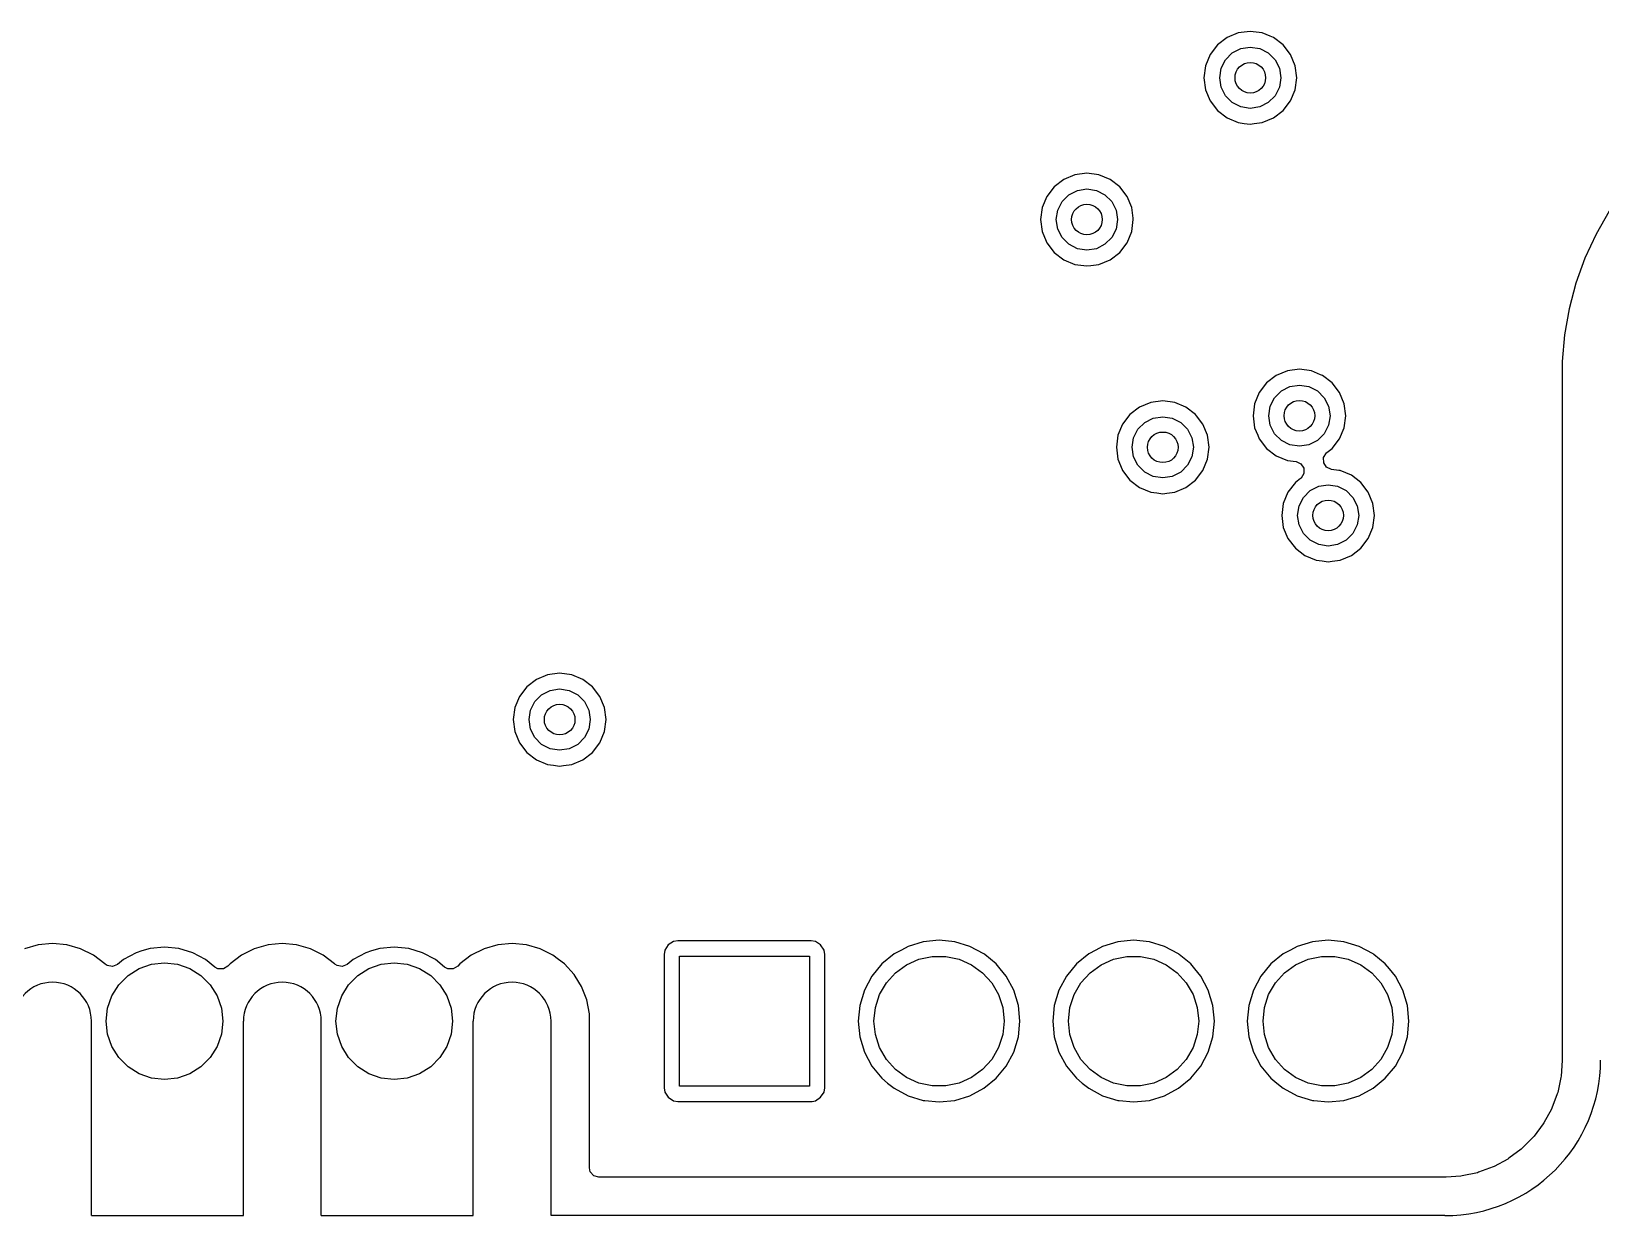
# Model space of a CAD drawing. Extents: x 116 to 183, y -110.2 to -37.6.
# Drawn here: x 149.44 to 169.93, y -110.24 to -94.77 of the extents above; entities that cross this region are included whole.
import ezdxf

# ---------------------------------------------------------------- set-up
doc = ezdxf.new("R2010")
doc.units = 0
doc.layers.add('BLACK', color=7, linetype='CONTINUOUS')

msp = doc.modelspace()

# ---------------------------------------------------------------- linework, layer by layer
at = {"layer": 'BLACK', "linetype": 'CONTINUOUS'}
for p, q in [((165.05116, -94.852463), (164.925718, -94.948718)), ((165.197237, -94.791956), (165.05116, -94.852463)), ((165.197239, -94.791955), (165.197237, -94.791956)), ((165.353999, -94.771318), (165.197239, -94.791955)), ((165.354001, -94.771318), (165.353999, -94.771318)), ((165.51076, -94.791955), (165.354001, -94.771318)), ((165.510762, -94.791956), (165.51076, -94.791955)), ((165.614785, -94.835044), (165.510762, -94.791956)), ((165.656841, -94.852464), (165.614785, -94.835044)), ((165.782282, -94.948718), (165.656841, -94.852464)), ((164.925718, -94.948718), (164.829463, -95.07416)), ((165.030393, -95.141886), (165.118886, -95.053393)), ((165.118886, -95.053393), (165.230393, -94.996577)), ((165.230393, -94.996577), (165.354, -94.977)), ((165.354, -94.977), (165.477607, -94.996577)), ((165.477607, -94.996577), (165.589114, -95.053393)), ((165.589114, -95.053393), (165.677607, -95.141886)), ((165.878536, -95.074159), (165.782282, -94.948718)), ((164.768955, -95.220239), (164.748318, -95.376998)), ((164.768956, -95.220237), (164.768955, -95.220239)), ((164.829463, -95.07416), (164.768956, -95.220237)), ((164.954, -95.377), (164.973577, -95.253393)), ((164.973577, -95.253393), (165.030393, -95.141886)), ((165.677607, -95.141886), (165.734423, -95.253393)), ((165.734423, -95.253393), (165.754, -95.377)), ((165.939044, -95.220238), (165.878536, -95.074159)), ((165.959682, -95.377), (165.939044, -95.220238)), ((164.748318, -95.376998), (164.748318, -95.377001)), ((164.748318, -95.377001), (164.768955, -95.53376)), ((164.973577, -95.500607), (164.954, -95.377)), ((165.754, -95.377), (165.734423, -95.500607)), ((165.939044, -95.533762), (165.959682, -95.377)), ((164.768955, -95.53376), (164.768956, -95.533762)), ((164.768956, -95.533762), (164.829464, -95.679841)), ((165.030393, -95.612114), (164.973577, -95.500607)), ((165.118886, -95.700607), (165.030393, -95.612114)), ((165.677607, -95.612114), (165.589114, -95.700607)), ((165.734423, -95.500607), (165.677607, -95.612114)), ((165.878536, -95.679841), (165.939044, -95.533762)), ((164.829464, -95.679841), (164.925718, -95.805282)), ((164.925718, -95.805282), (165.051159, -95.901536)), ((165.230393, -95.757423), (165.118886, -95.700607)), ((165.354, -95.777), (165.230393, -95.757423)), ((165.477607, -95.757423), (165.354, -95.777)), ((165.589114, -95.700607), (165.477607, -95.757423)), ((165.656841, -95.901536), (165.782282, -95.805282)), ((165.782282, -95.805282), (165.878536, -95.679841)), ((165.051159, -95.901536), (165.197238, -95.962044)), ((165.197238, -95.962044), (165.275619, -95.972363)), ((165.275619, -95.972363), (165.353999, -95.982682)), ((165.353999, -95.982682), (165.354, -95.982682)), ((165.354, -95.982682), (165.354001, -95.982682)), ((165.354001, -95.982682), (165.406254, -95.975802)), ((165.406254, -95.975802), (165.510762, -95.962044)), ((165.510762, -95.962044), (165.656841, -95.901536)), ((163.063737, -96.643456), (162.91766, -96.703963)), ((163.063739, -96.643455), (163.063737, -96.643456)), ((163.220499, -96.622818), (163.063739, -96.643455)), ((163.220501, -96.622818), (163.220499, -96.622818)), ((163.37726, -96.643455), (163.220501, -96.622818)), ((163.377262, -96.643456), (163.37726, -96.643455)), ((163.523341, -96.703964), (163.377262, -96.643456)), ((162.792218, -96.800218), (162.695963, -96.92566)), ((162.91766, -96.703963), (162.792218, -96.800218)), ((162.896893, -96.993386), (162.985386, -96.904893)), ((162.985386, -96.904893), (163.096893, -96.848077)), ((163.096893, -96.848077), (163.2205, -96.8285)), ((163.2205, -96.8285), (163.344107, -96.848077)), ((163.344107, -96.848077), (163.455614, -96.904893)), ((163.455614, -96.904893), (163.544107, -96.993386)), ((163.648782, -96.800218), (163.523341, -96.703964)), ((163.745036, -96.925659), (163.648782, -96.800218)), ((162.635455, -97.071739), (162.614818, -97.228498)), ((162.635456, -97.071737), (162.635455, -97.071739)), ((162.695963, -96.92566), (162.635456, -97.071737)), ((162.8205, -97.2285), (162.840077, -97.104893)), ((162.840077, -97.104893), (162.896893, -96.993386)), ((163.544107, -96.993386), (163.600923, -97.104893)), ((163.600923, -97.104893), (163.6205, -97.2285)), ((163.805544, -97.071738), (163.745036, -96.925659)), ((163.805544, -97.071739), (163.805544, -97.071738)), ((163.823668, -97.209407), (163.805544, -97.071739)), ((162.614818, -97.228498), (162.614818, -97.228501)), ((162.614818, -97.228501), (162.635455, -97.38526)), ((162.840077, -97.352107), (162.8205, -97.2285)), ((163.6205, -97.2285), (163.600923, -97.352107)), ((163.805544, -97.385262), (163.826182, -97.2285)), ((163.826182, -97.2285), (163.823668, -97.209407)), ((170.040713, -97.117902), (169.868657, -97.418772)), ((162.635455, -97.38526), (162.635456, -97.385262)), ((162.635456, -97.385262), (162.687791, -97.511611)), ((162.687791, -97.511611), (162.695964, -97.531341)), ((162.896893, -97.463614), (162.840077, -97.352107)), ((162.985386, -97.552107), (162.896893, -97.463614)), ((163.544107, -97.463614), (163.455614, -97.552107)), ((163.600923, -97.352107), (163.544107, -97.463614)), ((163.745036, -97.531341), (163.805544, -97.385262)), ((169.868653, -97.418779), (169.723244, -97.733426)), ((169.868657, -97.418772), (169.868653, -97.418779)), ((162.695964, -97.531341), (162.792218, -97.656782)), ((162.792218, -97.656782), (162.917659, -97.753036)), ((163.096893, -97.608923), (162.985386, -97.552107)), ((163.2205, -97.6285), (163.096893, -97.608923)), ((163.344107, -97.608923), (163.2205, -97.6285)), ((163.455614, -97.552107), (163.344107, -97.608923)), ((163.523341, -97.753036), (163.648782, -97.656782)), ((163.648782, -97.656782), (163.745036, -97.531341)), ((162.917659, -97.753036), (163.063738, -97.813544)), ((163.063738, -97.813544), (163.142119, -97.823863)), ((163.142119, -97.823863), (163.220499, -97.834182)), ((163.220499, -97.834182), (163.2205, -97.834182)), ((163.2205, -97.834182), (163.220501, -97.834182)), ((163.220501, -97.834182), (163.272754, -97.827302)), ((163.272754, -97.827302), (163.377262, -97.813544)), ((163.377262, -97.813544), (163.523341, -97.753036)), ((169.723244, -97.733426), (169.605592, -98.059451)), ((169.605586, -98.05947), (169.516567, -98.394435)), ((169.605592, -98.059451), (169.605586, -98.05947)), ((169.516566, -98.394443), (169.456843, -98.735854)), ((169.516567, -98.394435), (169.516566, -98.394443)), ((169.45684, -98.735878), (169.426861, -99.081175)), ((169.456843, -98.735854), (169.45684, -98.735878)), ((169.426861, -99.081175), (169.426833, -99.180568)), ((165.566447, -99.361802), (165.470192, -99.487244)), ((165.691889, -99.265547), (165.566447, -99.361802)), ((165.837966, -99.20504), (165.691889, -99.265547)), ((165.837968, -99.205039), (165.837966, -99.20504)), ((165.994728, -99.184402), (165.837968, -99.205039)), ((165.99473, -99.184402), (165.994728, -99.184402)), ((166.151489, -99.205039), (165.99473, -99.184402)), ((166.151491, -99.20504), (166.151489, -99.205039)), ((166.270941, -99.254518), (166.151491, -99.20504)), ((166.29757, -99.265548), (166.270941, -99.254518)), ((166.423011, -99.361802), (166.29757, -99.265548)), ((166.519265, -99.487243), (166.423011, -99.361802)), ((169.426813, -99.254493), (169.426811, -99.329005)), ((169.426811, -99.329005), (169.426813, -99.329034)), ((169.426833, -99.180568), (169.426813, -99.180884)), ((169.426813, -99.180884), (169.426813, -99.254493)), ((169.426813, -99.329034), (169.426813, -108.199539)), ((165.470192, -99.487244), (165.409685, -99.633321)), ((165.614306, -99.666477), (165.671122, -99.55497)), ((165.671122, -99.55497), (165.759615, -99.466477)), ((165.759615, -99.466477), (165.871122, -99.409661)), ((165.871122, -99.409661), (165.994729, -99.390084)), ((165.994729, -99.390084), (166.118336, -99.409661)), ((166.118336, -99.409661), (166.229843, -99.466477)), ((166.229843, -99.466477), (166.318336, -99.55497)), ((166.318336, -99.55497), (166.375152, -99.666477)), ((166.579773, -99.633322), (166.519265, -99.487243)), ((163.90816, -99.678463), (163.782718, -99.774718)), ((164.054237, -99.617956), (163.90816, -99.678463)), ((164.054239, -99.617955), (164.054237, -99.617956)), ((164.210999, -99.597318), (164.054239, -99.617955)), ((164.211001, -99.597318), (164.210999, -99.597318)), ((164.36776, -99.617955), (164.211001, -99.597318)), ((164.367762, -99.617956), (164.36776, -99.617955)), ((164.513841, -99.678464), (164.367762, -99.617956)), ((164.639282, -99.774718), (164.513841, -99.678464)), ((165.409684, -99.633323), (165.389047, -99.790082)), ((165.409685, -99.633321), (165.409684, -99.633323)), ((165.594729, -99.790084), (165.614306, -99.666477)), ((166.375152, -99.666477), (166.394729, -99.790084)), ((166.600411, -99.790084), (166.579773, -99.633322)), ((163.686463, -99.90016), (163.625956, -100.046237)), ((163.782718, -99.774718), (163.686463, -99.90016)), ((163.830577, -100.079393), (163.887393, -99.967886)), ((163.887393, -99.967886), (163.975886, -99.879393)), ((163.975886, -99.879393), (164.087393, -99.822577)), ((164.087393, -99.822577), (164.211, -99.803)), ((164.211, -99.803), (164.334607, -99.822577)), ((164.334607, -99.822577), (164.446114, -99.879393)), ((164.446114, -99.879393), (164.534607, -99.967886)), ((164.534607, -99.967886), (164.591423, -100.079393)), ((164.651071, -99.790082), (164.639282, -99.774718)), ((164.735536, -99.900159), (164.651071, -99.790082)), ((164.796044, -100.046238), (164.735536, -99.900159)), ((165.389047, -99.790082), (165.389047, -99.790085)), ((165.389047, -99.790085), (165.409684, -99.946844)), ((165.409684, -99.946844), (165.409685, -99.946846)), ((165.409685, -99.946846), (165.450854, -100.046238)), ((165.614306, -99.913691), (165.594729, -99.790084)), ((165.671122, -100.025198), (165.614306, -99.913691)), ((166.375152, -99.913691), (166.318336, -100.025198)), ((166.394729, -99.790084), (166.375152, -99.913691)), ((166.519265, -100.092925), (166.579773, -99.946846)), ((166.579773, -99.946846), (166.600411, -99.790084)), ((163.625955, -100.046239), (163.605318, -100.202998)), ((163.625956, -100.046237), (163.625955, -100.046239)), ((163.811, -100.203), (163.830577, -100.079393)), ((164.591423, -100.079393), (164.611, -100.203)), ((164.816682, -100.203), (164.796044, -100.046238)), ((165.450854, -100.046238), (165.470193, -100.092925)), ((165.470193, -100.092925), (165.566447, -100.218366)), ((165.759615, -100.113691), (165.671122, -100.025198)), ((165.871122, -100.170507), (165.759615, -100.113691)), ((165.994729, -100.190084), (165.871122, -100.170507)), ((166.118336, -100.170507), (165.994729, -100.190084)), ((166.229843, -100.113691), (166.118336, -100.170507)), ((166.318336, -100.025198), (166.229843, -100.113691)), ((166.423011, -100.218366), (166.519265, -100.092925)), ((163.605318, -100.202998), (163.605318, -100.203001)), ((163.605318, -100.203001), (163.625955, -100.35976)), ((163.625955, -100.35976), (163.625956, -100.359762)), ((163.625956, -100.359762), (163.680775, -100.492108)), ((163.830577, -100.326607), (163.811, -100.203)), ((163.887393, -100.438114), (163.830577, -100.326607)), ((164.591423, -100.326607), (164.534607, -100.438114)), ((164.611, -100.203), (164.591423, -100.326607)), ((164.735536, -100.505841), (164.796044, -100.359762)), ((164.796044, -100.359762), (164.816682, -100.203)), ((165.566447, -100.218366), (165.691888, -100.31462)), ((165.691888, -100.31462), (165.837967, -100.375128)), ((165.837967, -100.375128), (165.950742, -100.389975)), ((166.310787, -100.335652), (166.34786, -100.276428)), ((166.311618, -100.405516), (166.310787, -100.335652)), ((166.34786, -100.276428), (166.35466, -100.270812)), ((166.35466, -100.270812), (166.423011, -100.218366)), ((163.680775, -100.492108), (163.686464, -100.505841)), ((163.686464, -100.505841), (163.782718, -100.631282)), ((163.975886, -100.526607), (163.887393, -100.438114)), ((164.087393, -100.583423), (163.975886, -100.526607)), ((164.211, -100.603), (164.087393, -100.583423)), ((164.334607, -100.583423), (164.211, -100.603)), ((164.446114, -100.526607), (164.334607, -100.583423)), ((164.534607, -100.438114), (164.446114, -100.526607)), ((164.639282, -100.631282), (164.735536, -100.505841)), ((165.950742, -100.389975), (166.014639, -100.418241)), ((166.014639, -100.418241), (166.05311, -100.476566)), ((166.053941, -100.546431), (166.016869, -100.605654)), ((166.05311, -100.476566), (166.053941, -100.546431)), ((166.350088, -100.463841), (166.311618, -100.405516)), ((166.413985, -100.492108), (166.350088, -100.463841)), ((166.509005, -100.504618), (166.413985, -100.492108)), ((166.526762, -100.506956), (166.509005, -100.504618)), ((166.672841, -100.567464), (166.526762, -100.506956)), ((166.798282, -100.663718), (166.672841, -100.567464)), ((163.782718, -100.631282), (163.908159, -100.727536)), ((163.908159, -100.727536), (164.054238, -100.788044)), ((164.054238, -100.788044), (164.132619, -100.798363)), ((164.263254, -100.801802), (164.367762, -100.788044)), ((164.367762, -100.788044), (164.513841, -100.727536)), ((164.513841, -100.727536), (164.639282, -100.631282)), ((165.845463, -100.78916), (165.784956, -100.935237)), ((165.94172, -100.663716), (165.845463, -100.78916)), ((166.010044, -100.611289), (165.94172, -100.663716)), ((166.016869, -100.605654), (166.010044, -100.611289)), ((166.046393, -100.856886), (166.134886, -100.768393)), ((166.134886, -100.768393), (166.246393, -100.711577)), ((166.246393, -100.711577), (166.37, -100.692)), ((166.37, -100.692), (166.493607, -100.711577)), ((166.493607, -100.711577), (166.605114, -100.768393)), ((166.605114, -100.768393), (166.693607, -100.856886)), ((166.894536, -100.789159), (166.798282, -100.663718)), ((166.955044, -100.935238), (166.894536, -100.789159)), ((164.132619, -100.798363), (164.210999, -100.808682)), ((164.210999, -100.808682), (164.211, -100.808682)), ((164.211, -100.808682), (164.211001, -100.808682)), ((164.211001, -100.808682), (164.263254, -100.801802)), ((165.784955, -100.935239), (165.764318, -101.091998)), ((165.784956, -100.935237), (165.784955, -100.935239)), ((165.97, -101.092), (165.989577, -100.968393)), ((165.989577, -100.968393), (166.046393, -100.856886)), ((166.693607, -100.856886), (166.750423, -100.968393)), ((166.750423, -100.968393), (166.77, -101.092)), ((166.975682, -101.092), (166.955044, -100.935238)), ((165.764318, -101.091998), (165.764318, -101.092001)), ((165.764318, -101.092001), (165.784955, -101.24876)), ((165.989577, -101.215607), (165.97, -101.092)), ((166.77, -101.092), (166.750423, -101.215607)), ((166.955044, -101.248762), (166.975682, -101.092)), ((165.784955, -101.24876), (165.784956, -101.248762)), ((165.784956, -101.248762), (165.845464, -101.394841)), ((165.845464, -101.394841), (165.941718, -101.520282)), ((166.046393, -101.327114), (165.989577, -101.215607)), ((166.134886, -101.415607), (166.046393, -101.327114)), ((166.693607, -101.327114), (166.605114, -101.415607)), ((166.750423, -101.215607), (166.693607, -101.327114)), ((166.798282, -101.520282), (166.894536, -101.394841)), ((166.894536, -101.394841), (166.955044, -101.248762)), ((165.941718, -101.520282), (166.067159, -101.616536)), ((166.067159, -101.616536), (166.213238, -101.677044)), ((166.246393, -101.472423), (166.134886, -101.415607)), ((166.37, -101.492), (166.246393, -101.472423)), ((166.493607, -101.472423), (166.37, -101.492)), ((166.605114, -101.415607), (166.493607, -101.472423)), ((166.526762, -101.677044), (166.672841, -101.616536)), ((166.672841, -101.616536), (166.798282, -101.520282)), ((166.213238, -101.677044), (166.291619, -101.687363)), ((166.291619, -101.687363), (166.369999, -101.697682)), ((166.369999, -101.697682), (166.37, -101.697682)), ((166.37, -101.697682), (166.370001, -101.697682)), ((166.370001, -101.697682), (166.422254, -101.690802)), ((166.422254, -101.690802), (166.526762, -101.677044)), ((156.03416, -103.234463), (155.908718, -103.330718)), ((156.180237, -103.173956), (156.03416, -103.234463)), ((156.180239, -103.173955), (156.180237, -103.173956)), ((156.336999, -103.153318), (156.180239, -103.173955)), ((156.337001, -103.153318), (156.336999, -103.153318)), ((156.49376, -103.173955), (156.337001, -103.153318)), ((156.493762, -103.173956), (156.49376, -103.173955)), ((156.639841, -103.234464), (156.493762, -103.173956)), ((156.765282, -103.330718), (156.639841, -103.234464)), ((155.812463, -103.45616), (155.751956, -103.602237)), ((155.908718, -103.330718), (155.812463, -103.45616)), ((156.013393, -103.523886), (156.101886, -103.435393)), ((156.101886, -103.435393), (156.213393, -103.378577)), ((156.213393, -103.378577), (156.337, -103.359)), ((156.337, -103.359), (156.460607, -103.378577)), ((156.460607, -103.378577), (156.572114, -103.435393)), ((156.572114, -103.435393), (156.660607, -103.523886)), ((156.861536, -103.456159), (156.765282, -103.330718)), ((156.922044, -103.602238), (156.861536, -103.456159)), ((155.751955, -103.602239), (155.731318, -103.758998)), ((155.751956, -103.602237), (155.751955, -103.602239)), ((155.937, -103.759), (155.956577, -103.635393)), ((155.956577, -103.635393), (156.013393, -103.523886)), ((156.660607, -103.523886), (156.717423, -103.635393)), ((156.717423, -103.635393), (156.737, -103.759)), ((156.942682, -103.759), (156.922044, -103.602238)), ((155.731318, -103.758998), (155.731318, -103.759001)), ((155.731318, -103.759001), (155.751955, -103.91576)), ((155.956577, -103.882607), (155.937, -103.759)), ((156.737, -103.759), (156.717423, -103.882607)), ((156.922044, -103.915762), (156.942682, -103.759)), ((155.751955, -103.91576), (155.751956, -103.915762)), ((155.751956, -103.915762), (155.812464, -104.061841)), ((155.812464, -104.061841), (155.908718, -104.187282)), ((156.013393, -103.994114), (155.956577, -103.882607)), ((156.101886, -104.082607), (156.013393, -103.994114)), ((156.660607, -103.994114), (156.572114, -104.082607)), ((156.717423, -103.882607), (156.660607, -103.994114)), ((156.765282, -104.187282), (156.861536, -104.061841)), ((156.861536, -104.061841), (156.922044, -103.915762)), ((155.908718, -104.187282), (156.034159, -104.283536)), ((156.213393, -104.139423), (156.101886, -104.082607)), ((156.337, -104.159), (156.213393, -104.139423)), ((156.460607, -104.139423), (156.337, -104.159)), ((156.572114, -104.082607), (156.460607, -104.139423)), ((156.639841, -104.283536), (156.765282, -104.187282)), ((156.034159, -104.283536), (156.180238, -104.344044)), ((156.180238, -104.344044), (156.258619, -104.354363)), ((156.258619, -104.354363), (156.336999, -104.364682)), ((156.336999, -104.364682), (156.337, -104.364682)), ((156.337, -104.364682), (156.337001, -104.364682)), ((156.337001, -104.364682), (156.389254, -104.357802)), ((156.389254, -104.357802), (156.493762, -104.344044)), ((156.493762, -104.344044), (156.639841, -104.283536)), ((149.529895, -106.700423), (149.350123, -106.751574)), ((149.715999, -106.683179), (149.529895, -106.700423)), ((149.716001, -106.683179), (149.715999, -106.683179)), ((149.902104, -106.700423), (149.716001, -106.683179)), ((150.081877, -106.751574), (149.902103, -106.700423)), ((149.902103, -106.700423), (149.902104, -106.700423)), ((151.178, -106.728843), (150.989318, -106.747426)), ((151.366683, -106.747426), (151.178, -106.728843)), ((152.529895, -106.700423), (152.350123, -106.751574)), ((152.715999, -106.683179), (152.529895, -106.700423)), ((152.716001, -106.683179), (152.715999, -106.683179)), ((152.902104, -106.700423), (152.716001, -106.683179)), ((153.081877, -106.751574), (152.902103, -106.700423)), ((152.902103, -106.700423), (152.902104, -106.700423)), ((154.178, -106.728843), (153.989318, -106.747426)), ((154.366683, -106.747426), (154.178, -106.728843)), ((155.529895, -106.700423), (155.350123, -106.751574)), ((155.715999, -106.683179), (155.529895, -106.700423)), ((155.716001, -106.683179), (155.715999, -106.683179)), ((155.902104, -106.700423), (155.716001, -106.683179)), ((156.081877, -106.751574), (155.902103, -106.700423)), ((155.902103, -106.700423), (155.902104, -106.700423)), ((157.755447, -106.701447), (157.711132, -106.767769)), ((157.821769, -106.657132), (157.755447, -106.701447)), ((157.82177, -106.657131), (157.821769, -106.657132)), ((157.880247, -106.6455), (157.82177, -106.657131)), ((157.880252, -106.6455), (157.880247, -106.6455)), ((159.619748, -106.6455), (157.880252, -106.6455)), ((159.619752, -106.6455), (159.619748, -106.6455)), ((159.678229, -106.657131), (159.619752, -106.6455)), ((159.67823, -106.657132), (159.678229, -106.657131)), ((159.744552, -106.701447), (159.67823, -106.657132)), ((159.788867, -106.767769), (159.744552, -106.701447)), ((160.886043, -106.720769), (160.798114, -106.767769)), ((161.084067, -106.660699), (160.886043, -106.720769)), ((161.29, -106.640417), (161.084067, -106.660699)), ((161.495934, -106.660699), (161.29, -106.640417)), ((161.495934, -106.6607), (161.495932, -106.660699)), ((161.495932, -106.660699), (161.495934, -106.660699)), ((161.693954, -106.720768), (161.495934, -106.6607)), ((161.87645, -106.818315), (161.693954, -106.720768)), ((163.426043, -106.720769), (163.338114, -106.767769)), ((163.624067, -106.660699), (163.426043, -106.720769)), ((163.83, -106.640417), (163.624067, -106.660699)), ((164.035934, -106.660699), (163.83, -106.640417)), ((164.035934, -106.6607), (164.035932, -106.660699)), ((164.035932, -106.660699), (164.035934, -106.660699)), ((164.233954, -106.720768), (164.035934, -106.6607)), ((164.41645, -106.818315), (164.233954, -106.720768)), ((165.966043, -106.720769), (165.878114, -106.767769)), ((166.164067, -106.660699), (165.966043, -106.720769)), ((166.37, -106.640417), (166.164067, -106.660699)), ((166.575934, -106.660699), (166.37, -106.640417)), ((166.575934, -106.6607), (166.575932, -106.660699)), ((166.575932, -106.660699), (166.575934, -106.660699)), ((166.773954, -106.720768), (166.575934, -106.6607)), ((166.95645, -106.818315), (166.773954, -106.720768)), ((150.24918, -106.834881), (150.081877, -106.751574)), ((150.249182, -106.834882), (150.24918, -106.834881)), ((150.324598, -106.891834), (150.249182, -106.834882)), ((150.398336, -106.947518), (150.324598, -106.891834)), ((150.640674, -106.891838), (150.563928, -106.954823)), ((150.640681, -106.891834), (150.640674, -106.891838)), ((150.807877, -106.802466), (150.640681, -106.891834)), ((150.80788, -106.802465), (150.807877, -106.802466)), ((150.807882, -106.802464), (150.80788, -106.802465)), ((150.807885, -106.802463), (150.807882, -106.802464)), ((150.882194, -106.779921), (150.807885, -106.802463)), ((150.989318, -106.747426), (150.882194, -106.779921)), ((151.008439, -106.953105), (151.178, -106.934)), ((151.178, -106.934), (151.347561, -106.953105)), ((151.366683, -106.747427), (151.366681, -106.747426)), ((151.366681, -106.747426), (151.366683, -106.747426)), ((151.548115, -106.802463), (151.366683, -106.747427)), ((151.548118, -106.802464), (151.548115, -106.802463)), ((151.548119, -106.802465), (151.548118, -106.802464)), ((151.548122, -106.802466), (151.548119, -106.802465)), ((151.715318, -106.891834), (151.548122, -106.802466)), ((151.715325, -106.891838), (151.715318, -106.891834)), ((151.835464, -106.990435), (151.715325, -106.891838)), ((152.182819, -106.834881), (152.033663, -106.947518)), ((152.350121, -106.751574), (152.182819, -106.834881)), ((152.350123, -106.751574), (152.350121, -106.751574)), ((153.24918, -106.834881), (153.081877, -106.751574)), ((153.249182, -106.834882), (153.24918, -106.834881)), ((153.324598, -106.891834), (153.249182, -106.834882)), ((153.398336, -106.947518), (153.324598, -106.891834)), ((153.640674, -106.891838), (153.563928, -106.954823)), ((153.640681, -106.891834), (153.640674, -106.891838)), ((153.807877, -106.802466), (153.640681, -106.891834)), ((153.80788, -106.802465), (153.807877, -106.802466)), ((153.807882, -106.802464), (153.80788, -106.802465)), ((153.807885, -106.802463), (153.807882, -106.802464)), ((153.882194, -106.779921), (153.807885, -106.802463)), ((153.989318, -106.747426), (153.882194, -106.779921)), ((154.008439, -106.953105), (154.178, -106.934)), ((154.178, -106.934), (154.347561, -106.953105)), ((154.366683, -106.747427), (154.366681, -106.747426)), ((154.366681, -106.747426), (154.366683, -106.747426)), ((154.548115, -106.802463), (154.366683, -106.747427)), ((154.548118, -106.802464), (154.548115, -106.802463)), ((154.548119, -106.802465), (154.548118, -106.802464)), ((154.548122, -106.802466), (154.548119, -106.802465)), ((154.715318, -106.891834), (154.548122, -106.802466)), ((154.715325, -106.891838), (154.715318, -106.891834)), ((154.835464, -106.990435), (154.715325, -106.891838)), ((155.182819, -106.834881), (155.033663, -106.947518)), ((155.350121, -106.751574), (155.182819, -106.834881)), ((155.350123, -106.751574), (155.350121, -106.751574)), ((156.231841, -106.826247), (156.081877, -106.751574)), ((156.24918, -106.834881), (156.231841, -106.826247)), ((156.249182, -106.834882), (156.24918, -106.834881)), ((156.323757, -106.891199), (156.249182, -106.834882)), ((156.398335, -106.947517), (156.323757, -106.891199)), ((157.711131, -106.76777), (157.6995, -106.826247)), ((157.6995, -106.826247), (157.6995, -108.565752)), ((157.711132, -106.767769), (157.711131, -106.76777)), ((157.9, -108.546), (157.9, -106.846)), ((157.9, -106.846), (159.6, -106.846)), ((159.6, -106.846), (159.6, -108.546)), ((159.788868, -106.76777), (159.788867, -106.767769)), ((159.800499, -106.826247), (159.788868, -106.76777)), ((159.8005, -106.826249), (159.800499, -106.826247)), ((159.8005, -107.696), (159.8005, -106.826249)), ((160.703547, -106.818317), (160.543589, -106.949589)), ((160.703548, -106.818316), (160.703547, -106.818317)), ((160.70355, -106.818315), (160.703548, -106.818316)), ((160.798114, -106.767769), (160.70355, -106.818315)), ((160.865, -106.959878), (161.027336, -106.887602)), ((161.027336, -106.887602), (161.201151, -106.850656)), ((161.201151, -106.850656), (161.378849, -106.850656)), ((161.378849, -106.850656), (161.552664, -106.887602)), ((161.552664, -106.887602), (161.715, -106.959878)), ((161.886121, -106.826252), (161.87645, -106.818315)), ((162.03641, -106.949589), (161.886121, -106.826252)), ((163.243547, -106.818317), (163.083589, -106.949589)), ((163.243548, -106.818316), (163.243547, -106.818317)), ((163.24355, -106.818315), (163.243548, -106.818316)), ((163.338114, -106.767769), (163.24355, -106.818315)), ((163.405, -106.959878), (163.567336, -106.887602)), ((163.567336, -106.887602), (163.741151, -106.850656)), ((163.741151, -106.850656), (163.918849, -106.850656)), ((163.918849, -106.850656), (164.092664, -106.887602)), ((164.092664, -106.887602), (164.255, -106.959878)), ((164.426121, -106.826252), (164.41645, -106.818315)), ((164.57641, -106.949589), (164.426121, -106.826252)), ((165.783547, -106.818317), (165.623589, -106.949589)), ((165.783548, -106.818316), (165.783547, -106.818317)), ((165.78355, -106.818315), (165.783548, -106.818316)), ((165.878114, -106.767769), (165.78355, -106.818315)), ((165.945, -106.959878), (166.107336, -106.887602)), ((166.107336, -106.887602), (166.281151, -106.850656)), ((166.281151, -106.850656), (166.458849, -106.850656)), ((166.458849, -106.850656), (166.632664, -106.887602)), ((166.632664, -106.887602), (166.795, -106.959878)), ((166.966121, -106.826252), (166.95645, -106.818315)), ((167.11641, -106.949589), (166.966121, -106.826252)), ((150.40173, -106.950612), (150.398336, -106.947518)), ((150.43075, -106.970345), (150.40173, -106.950612)), ((150.499618, -106.982136), (150.43075, -106.970345)), ((150.563928, -106.954823), (150.499618, -106.982136)), ((150.582244, -107.220901), (150.702901, -107.100244)), ((150.702901, -107.100244), (150.847381, -107.009462)), ((150.847381, -107.009462), (151.008439, -106.953105)), ((151.347561, -106.953105), (151.508619, -107.009462)), ((151.508619, -107.009462), (151.653099, -107.100244)), ((151.653099, -107.100244), (151.773756, -107.220901)), ((151.876205, -107.01264), (151.835464, -106.990435)), ((151.946053, -107.014402), (151.876205, -107.01264)), ((152.005764, -106.978122), (151.946053, -107.014402)), ((152.033663, -106.947518), (152.005764, -106.978122)), ((153.40173, -106.950612), (153.398336, -106.947518)), ((153.43075, -106.970345), (153.40173, -106.950612)), ((153.499618, -106.982136), (153.43075, -106.970345)), ((153.563928, -106.954823), (153.499618, -106.982136)), ((153.582244, -107.220901), (153.702901, -107.100244)), ((153.702901, -107.100244), (153.847381, -107.009462)), ((153.847381, -107.009462), (154.008439, -106.953105)), ((154.347561, -106.953105), (154.508619, -107.009462)), ((154.508619, -107.009462), (154.653099, -107.100244)), ((154.653099, -107.100244), (154.773756, -107.220901)), ((154.876205, -107.01264), (154.835464, -106.990435)), ((154.946053, -107.014402), (154.876205, -107.01264)), ((155.005764, -106.978122), (154.946053, -107.014402)), ((155.033663, -106.947518), (155.005764, -106.978122)), ((156.524248, -107.085638), (156.398335, -106.947517)), ((156.52425, -107.08564), (156.524248, -107.085638)), ((156.539052, -107.109547), (156.52425, -107.08564)), ((156.62264, -107.244547), (156.539052, -107.109547)), ((160.412317, -107.109547), (160.314769, -107.292043)), ((160.543589, -106.949589), (160.412317, -107.109547)), ((160.602336, -107.196383), (160.721239, -107.064327)), ((160.721239, -107.064327), (160.865, -106.959878)), ((161.715, -106.959878), (161.858761, -107.064327)), ((161.858761, -107.064327), (161.977664, -107.196383)), ((162.0896, -107.014402), (162.03641, -106.949589)), ((162.167685, -107.10955), (162.0896, -107.014402)), ((162.265232, -107.292046), (162.167685, -107.10955)), ((162.952317, -107.109547), (162.854769, -107.292043)), ((163.083589, -106.949589), (162.952317, -107.109547)), ((163.142336, -107.196383), (163.261239, -107.064327)), ((163.261239, -107.064327), (163.405, -106.959878)), ((164.255, -106.959878), (164.398761, -107.064327)), ((164.398761, -107.064327), (164.517664, -107.196383)), ((164.6296, -107.014402), (164.57641, -106.949589)), ((164.707685, -107.10955), (164.6296, -107.014402)), ((164.805232, -107.292046), (164.707685, -107.10955)), ((165.492317, -107.109547), (165.394769, -107.292043)), ((165.623589, -106.949589), (165.492317, -107.109547)), ((165.682336, -107.196383), (165.801239, -107.064327)), ((165.801239, -107.064327), (165.945, -106.959878)), ((166.795, -106.959878), (166.938761, -107.064327)), ((166.938761, -107.064327), (167.057664, -107.196383)), ((167.1696, -107.014402), (167.11641, -106.949589)), ((167.247685, -107.10955), (167.1696, -107.014402)), ((167.345232, -107.292046), (167.247685, -107.10955)), ((150.491462, -107.365381), (150.582244, -107.220901)), ((151.773756, -107.220901), (151.864538, -107.365381)), ((153.491462, -107.365381), (153.582244, -107.220901)), ((154.773756, -107.220901), (154.864538, -107.365381)), ((156.690157, -107.418828), (156.62264, -107.244547)), ((160.314769, -107.292043), (160.254699, -107.490067)), ((160.458575, -107.519275), (160.513486, -107.350274)), ((160.513486, -107.350274), (160.602336, -107.196383)), ((161.977664, -107.196383), (162.066514, -107.350274)), ((162.066514, -107.350274), (162.121425, -107.519275)), ((162.3253, -107.490066), (162.265232, -107.292046)), ((162.854769, -107.292043), (162.794699, -107.490067)), ((162.998575, -107.519275), (163.053486, -107.350274)), ((163.053486, -107.350274), (163.142336, -107.196383)), ((164.517664, -107.196383), (164.606514, -107.350274)), ((164.606514, -107.350274), (164.661425, -107.519275)), ((164.8653, -107.490066), (164.805232, -107.292046)), ((165.394769, -107.292043), (165.334699, -107.490067)), ((165.538575, -107.519275), (165.593486, -107.350274)), ((165.593486, -107.350274), (165.682336, -107.196383)), ((167.057664, -107.196383), (167.146514, -107.350274)), ((167.146514, -107.350274), (167.201425, -107.519275)), ((167.4053, -107.490066), (167.345232, -107.292046)), ((150.416, -107.696), (150.435105, -107.526439)), ((150.435105, -107.526439), (150.491462, -107.365381)), ((151.864538, -107.365381), (151.920895, -107.526439)), ((151.920895, -107.526439), (151.94, -107.696)), ((153.416, -107.696), (153.435105, -107.526439)), ((153.435105, -107.526439), (153.491462, -107.365381)), ((154.864538, -107.365381), (154.920895, -107.526439)), ((154.920895, -107.526439), (154.94, -107.696)), ((156.7245, -107.602549), (156.690157, -107.418828)), ((160.254699, -107.490067), (160.234417, -107.696)), ((160.44, -107.696), (160.458575, -107.519275)), ((162.121425, -107.519275), (162.14, -107.696)), ((162.345583, -107.696), (162.3253, -107.490066)), ((162.794699, -107.490067), (162.774417, -107.696)), ((162.98, -107.696), (162.998575, -107.519275)), ((164.661425, -107.519275), (164.68, -107.696)), ((164.885583, -107.696), (164.8653, -107.490066)), ((165.334699, -107.490067), (165.314417, -107.696)), ((165.52, -107.696), (165.538575, -107.519275)), ((167.201425, -107.519275), (167.22, -107.696)), ((167.425583, -107.696), (167.4053, -107.490066)), ((150.224, -110.236002), (150.224, -107.696)), ((150.435105, -107.865561), (150.416, -107.696)), ((151.94, -107.696), (151.920895, -107.865561)), ((152.208, -110.236002), (152.208, -107.696)), ((153.224, -110.236002), (153.224, -107.696)), ((153.435105, -107.865561), (153.416, -107.696)), ((154.94, -107.696), (154.920895, -107.865561)), ((155.208, -110.236002), (155.208, -107.696)), ((156.224, -110.236002), (156.224, -107.696)), ((156.7245, -107.602551), (156.7245, -107.602549)), ((156.7245, -109.6115), (156.7245, -107.602551)), ((159.8005, -108.56575), (159.8005, -107.696)), ((160.234417, -107.696), (160.254699, -107.901932)), ((160.458575, -107.872725), (160.44, -107.696)), ((162.14, -107.696), (162.121425, -107.872725)), ((162.3253, -107.901934), (162.345583, -107.696)), ((162.774417, -107.696), (162.794699, -107.901932)), ((162.998575, -107.872725), (162.98, -107.696)), ((164.68, -107.696), (164.661425, -107.872725)), ((164.8653, -107.901934), (164.885583, -107.696)), ((165.314417, -107.696), (165.334699, -107.901932)), ((165.538575, -107.872725), (165.52, -107.696)), ((167.22, -107.696), (167.201425, -107.872725)), ((167.4053, -107.901934), (167.425583, -107.696)), ((150.491462, -108.026619), (150.435105, -107.865561)), ((151.920895, -107.865561), (151.864538, -108.026619)), ((153.491462, -108.026619), (153.435105, -107.865561)), ((154.920895, -107.865561), (154.864538, -108.026619)), ((160.254699, -107.901932), (160.2547, -107.901934)), ((160.2547, -107.901934), (160.314768, -108.099954)), ((160.513486, -108.041726), (160.458575, -107.872725)), ((162.121425, -107.872725), (162.066514, -108.041726)), ((162.265232, -108.099954), (162.3253, -107.901934)), ((162.794699, -107.901932), (162.7947, -107.901934)), ((162.7947, -107.901934), (162.854768, -108.099954)), ((163.053486, -108.041726), (162.998575, -107.872725)), ((164.661425, -107.872725), (164.606514, -108.041726)), ((164.805232, -108.099954), (164.8653, -107.901934)), ((165.334699, -107.901932), (165.3347, -107.901934)), ((165.3347, -107.901934), (165.394768, -108.099954)), ((165.593486, -108.041726), (165.538575, -107.872725)), ((167.201425, -107.872725), (167.146514, -108.041726)), ((167.345232, -108.099954), (167.4053, -107.901934)), ((150.582244, -108.171099), (150.491462, -108.026619)), ((150.702901, -108.291756), (150.582244, -108.171099)), ((151.773756, -108.171099), (151.653099, -108.291756)), ((151.864538, -108.026619), (151.773756, -108.171099)), ((153.582244, -108.171099), (153.491462, -108.026619)), ((153.702901, -108.291756), (153.582244, -108.171099)), ((154.773756, -108.171099), (154.653099, -108.291756)), ((154.864538, -108.026619), (154.773756, -108.171099)), ((160.314768, -108.099954), (160.412315, -108.28245)), ((160.602336, -108.195617), (160.513486, -108.041726)), ((162.066514, -108.041726), (161.977664, -108.195617)), ((162.167685, -108.28245), (162.265232, -108.099954)), ((162.854768, -108.099954), (162.952315, -108.28245)), ((163.142336, -108.195617), (163.053486, -108.041726)), ((164.606514, -108.041726), (164.517664, -108.195617)), ((164.707685, -108.28245), (164.805232, -108.099954)), ((165.394768, -108.099954), (165.492315, -108.28245)), ((165.682336, -108.195617), (165.593486, -108.041726)), ((167.146514, -108.041726), (167.057664, -108.195617)), ((167.247685, -108.28245), (167.345232, -108.099954)), ((150.847381, -108.382538), (150.702901, -108.291756)), ((151.653099, -108.291756), (151.508619, -108.382538)), ((153.847381, -108.382538), (153.702901, -108.291756)), ((154.653099, -108.291756), (154.508619, -108.382538)), ((160.412315, -108.28245), (160.412317, -108.282452)), ((160.412317, -108.282452), (160.543589, -108.44241)), ((160.721239, -108.327673), (160.602336, -108.195617)), ((160.865, -108.432122), (160.721239, -108.327673)), ((161.858761, -108.327673), (161.715, -108.432122)), ((161.977664, -108.195617), (161.858761, -108.327673)), ((162.03641, -108.44241), (162.167685, -108.28245)), ((162.952315, -108.28245), (162.952317, -108.282452)), ((162.952317, -108.282452), (163.083589, -108.44241)), ((163.261239, -108.327673), (163.142336, -108.195617)), ((163.405, -108.432122), (163.261239, -108.327673)), ((164.398761, -108.327673), (164.255, -108.432122)), ((164.517664, -108.195617), (164.398761, -108.327673)), ((164.57641, -108.44241), (164.707685, -108.28245)), ((165.492315, -108.28245), (165.492317, -108.282452)), ((165.492317, -108.282452), (165.623589, -108.44241)), ((165.801239, -108.327673), (165.682336, -108.195617)), ((165.945, -108.432122), (165.801239, -108.327673)), ((166.938761, -108.327673), (166.795, -108.432122)), ((167.057664, -108.195617), (166.938761, -108.327673)), ((167.11641, -108.44241), (167.247685, -108.28245)), ((169.426497, -108.208391), (169.411847, -108.413091)), ((169.426813, -108.199539), (169.426497, -108.208391)), ((151.008439, -108.438895), (150.847381, -108.382538)), ((151.178, -108.458), (151.008439, -108.438895)), ((151.347561, -108.438895), (151.178, -108.458)), ((151.508619, -108.382538), (151.347561, -108.438895)), ((154.008439, -108.438895), (153.847381, -108.382538)), ((154.178, -108.458), (154.008439, -108.438895)), ((154.347561, -108.438895), (154.178, -108.458)), ((154.508619, -108.382538), (154.347561, -108.438895)), ((157.6995, -108.565752), (157.711131, -108.624229)), ((159.6, -108.546), (157.9, -108.546)), ((159.788868, -108.624229), (159.800499, -108.565752)), ((159.800499, -108.565752), (159.8005, -108.56575)), ((160.543589, -108.44241), (160.619057, -108.504344)), ((160.619057, -108.504344), (160.70355, -108.573685)), ((160.70355, -108.573685), (160.886046, -108.671232)), ((161.027336, -108.504398), (160.865, -108.432122)), ((161.201151, -108.541344), (161.027336, -108.504398)), ((161.378849, -108.541344), (161.201151, -108.541344)), ((161.552664, -108.504398), (161.378849, -108.541344)), ((161.715, -108.432122), (161.552664, -108.504398)), ((161.693954, -108.671232), (161.87645, -108.573685)), ((161.87645, -108.573685), (162.03641, -108.44241)), ((163.083589, -108.44241), (163.159057, -108.504344)), ((163.159057, -108.504344), (163.24355, -108.573685)), ((163.24355, -108.573685), (163.426046, -108.671232)), ((163.567336, -108.504398), (163.405, -108.432122)), ((163.741151, -108.541344), (163.567336, -108.504398)), ((163.918849, -108.541344), (163.741151, -108.541344)), ((164.092664, -108.504398), (163.918849, -108.541344)), ((164.255, -108.432122), (164.092664, -108.504398)), ((164.233954, -108.671232), (164.41645, -108.573685)), ((164.41645, -108.573685), (164.57641, -108.44241)), ((165.623589, -108.44241), (165.699057, -108.504344)), ((165.699057, -108.504344), (165.78355, -108.573685)), ((165.78355, -108.573685), (165.966046, -108.671232)), ((166.107336, -108.504398), (165.945, -108.432122)), ((166.281151, -108.541344), (166.107336, -108.504398)), ((166.458849, -108.541344), (166.281151, -108.541344)), ((166.632664, -108.504398), (166.458849, -108.541344)), ((166.795, -108.432122), (166.632664, -108.504398)), ((166.773954, -108.671232), (166.95645, -108.573685)), ((166.95645, -108.573685), (167.11641, -108.44241)), ((169.409328, -108.430601), (169.366645, -108.626778)), ((169.411847, -108.413091), (169.409328, -108.430601)), ((157.711131, -108.624229), (157.711132, -108.62423)), ((157.711132, -108.62423), (157.755447, -108.690552)), ((157.755447, -108.690552), (157.821769, -108.734867)), ((157.821769, -108.734867), (157.82177, -108.734868)), ((157.82177, -108.734868), (157.880247, -108.746499)), ((157.880247, -108.746499), (157.88025, -108.7465)), ((157.88025, -108.7465), (157.880252, -108.7465)), ((157.880252, -108.7465), (159.61975, -108.7465)), ((159.61975, -108.7465), (159.619751, -108.746499)), ((159.619751, -108.746499), (159.634568, -108.743552)), ((159.634568, -108.743552), (159.678229, -108.734868)), ((159.678229, -108.734868), (159.678229, -108.734867)), ((159.678229, -108.734867), (159.678231, -108.734867)), ((159.678231, -108.734867), (159.744552, -108.690552)), ((159.744552, -108.690552), (159.788867, -108.624231)), ((159.788867, -108.624231), (159.788867, -108.624229)), ((159.788867, -108.624229), (159.788868, -108.624229)), ((160.886046, -108.671232), (161.084066, -108.7313)), ((161.084066, -108.7313), (161.084065, -108.7313)), ((161.084065, -108.7313), (161.102529, -108.733118)), ((161.102529, -108.733118), (161.29, -108.751583)), ((161.29, -108.751583), (161.495934, -108.7313)), ((161.495934, -108.7313), (161.693954, -108.671232)), ((163.426046, -108.671232), (163.624066, -108.7313)), ((163.624066, -108.7313), (163.624065, -108.7313)), ((163.624065, -108.7313), (163.642529, -108.733118)), ((163.642529, -108.733118), (163.83, -108.751583)), ((163.83, -108.751583), (164.035934, -108.7313)), ((164.035934, -108.7313), (164.233954, -108.671232)), ((165.966046, -108.671232), (166.164066, -108.7313)), ((166.164066, -108.7313), (166.164065, -108.7313)), ((166.164065, -108.7313), (166.182529, -108.733118)), ((166.182529, -108.733118), (166.37, -108.751583)), ((166.37, -108.751583), (166.575934, -108.7313)), ((166.575934, -108.7313), (166.773954, -108.671232)), ((169.361661, -108.643753), (169.291488, -108.831878)), ((169.366645, -108.626778), (169.361661, -108.643753)), ((169.284138, -108.84797), (169.187915, -109.024182)), ((169.291488, -108.831878), (169.284138, -108.84797)), ((169.178351, -109.039064), (169.058026, -109.199799)), ((169.187915, -109.024182), (169.178351, -109.039064)), ((168.891105, -109.36672), (168.730373, -109.487046)), ((168.904474, -109.355135), (168.891105, -109.36672)), ((169.04644, -109.213169), (168.904474, -109.355135)), ((169.058026, -109.199799), (169.04644, -109.213169)), ((168.52318, -109.600187), (168.33507, -109.670355)), ((168.539272, -109.592838), (168.52318, -109.600187)), ((168.71549, -109.496611), (168.539272, -109.592838)), ((168.730373, -109.487046), (168.71549, -109.496611)), ((156.735706, -109.663011), (156.7245, -109.6115)), ((156.781461, -109.715815), (156.735706, -109.663011)), ((156.8485, -109.7355), (156.781461, -109.715815)), ((167.891028, -109.7355), (156.8485, -109.7355)), ((167.899879, -109.735184), (167.891028, -109.7355)), ((167.91078, -109.734403), (167.899879, -109.735184)), ((168.104397, -109.720546), (167.91078, -109.734403)), ((168.121907, -109.718027), (168.104397, -109.720546)), ((168.318096, -109.67534), (168.121907, -109.718027)), ((168.33507, -109.670355), (168.318096, -109.67534)), ((150.224, -110.236002), (152.208, -110.236002)), ((153.224, -110.236002), (155.208, -110.236002)), ((167.895311, -110.236), (156.224, -110.236002))]:
    msp.add_line(p, q, dxfattribs=at)
at = {"layer": 'BLACK'}
for centre in [(165.354, -95.377), (163.2205, -97.2285), (165.994729, -99.790084), (164.211, -100.203), (166.37, -101.092), (156.337, -103.759)]:
    msp.add_circle(centre, 0.2, dxfattribs=at)
for centre, radius, start, end in [((149.716, -107.696), 0.508, 0, 180), ((152.716, -107.696), 0.508, 0, 180), ((155.716, -107.696), 0.508, 0, 180), ((167.8952, -108.2039), 2.032113, -89.9968703, -0.0028195)]:
    msp.add_arc(centre, radius, start, end, dxfattribs=at)

doc.saveas('drawing.dxf')
